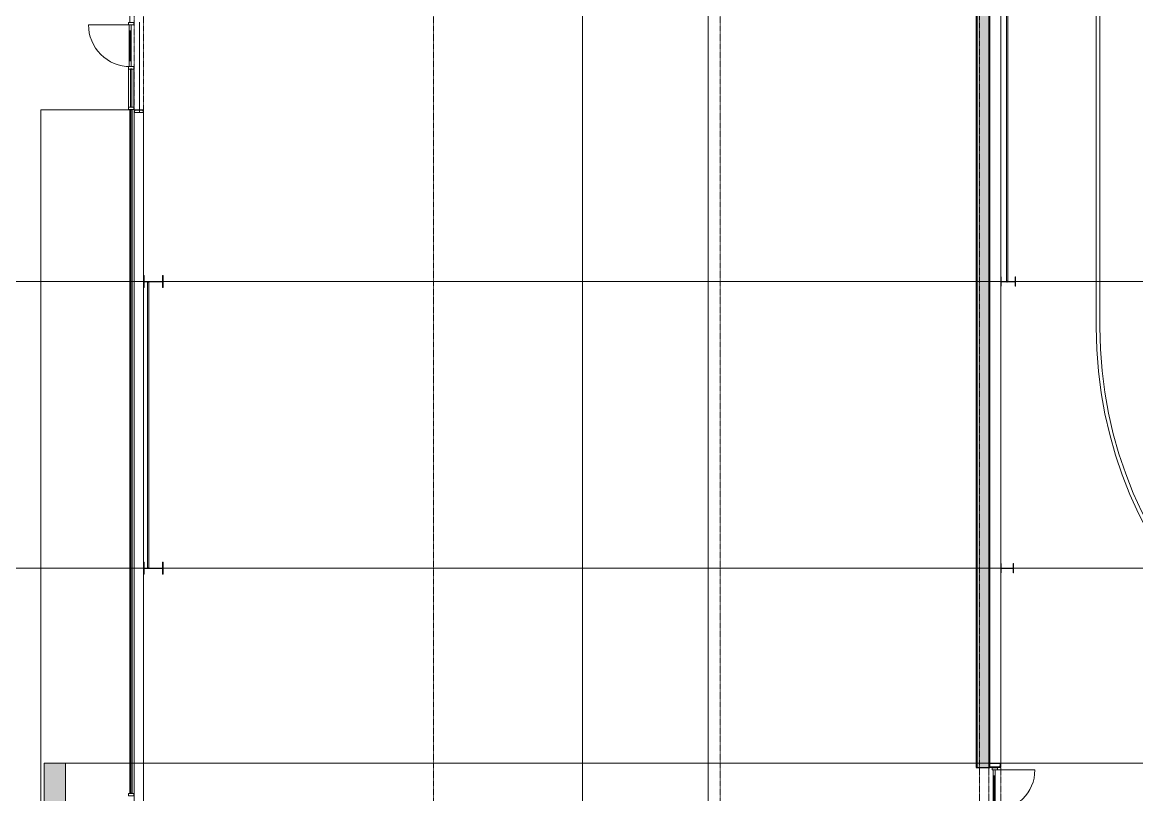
# Model space of a CAD drawing. Header units: inches. Extents: x 25557 to 33164, y -23509 to -20035.
# Drawn here: x 27900 to 28838, y -22299 to -21649 of the extents above; entities that cross this region are included whole.
import ezdxf

# ---------------------------------------------------------------- set-up
doc = ezdxf.new("R2010")
doc.units = ezdxf.units.IN
doc.header["$MEASUREMENT"] = 0
doc.linetypes.add('Grid Line 1_2_', pattern=[0.875, 0.5, -0.125, 0.125, -0.125])
for name, color, linetype, lineweight in [('A-DOOR', 31, 'Continuous', 9), ('A-FLOR', 192, 'Continuous', 9), ('A-FLOR-HRAL', 11, 'Continuous', 9), ('A-GLAZ-CURT', 52, 'Continuous', 9), ('A-GLAZ-CWMG', 51, 'Continuous', 9), ('A-WALL', 113, 'Continuous', 25), ('A-WALL-PATT', 111, 'Continuous', 25), ('Conc', 7, 'Continuous', 9), ('G-ANNO-SYMB', 111, 'Continuous', 9), ('L-SITE-WALL', 31, 'Continuous', 9), ('S-BEAM', 12, 'Continuous', 9), ('S-COLS', 52, 'Continuous', 9), ('S-GRID', 1, 'Continuous', 9)]:
    doc.layers.add(name, color=color, linetype=linetype, lineweight=lineweight)
pattern_1 = [(45, (5932.32, 0), (-19.00703, 19.00703), []), (45, (5932.32, 28.8), (-19.00703, 19.00703), [])]

# ---------------------------------------------------------------- blocks, each defined once
blk = doc.blocks.new('Struct_Xcel_Sports Complex_rvt-2-Overall Floor Plan')
at = {"layer": 'A-FLOR', "color": 7}
for p, q in [((22066.14, -21722.93), (22066.14, -21649.18)), ((22066.14, -21725.27), (22066.14, -21723.23))]:
    blk.add_line(p, q, dxfattribs=at)
at = {"layer": 'L-SITE-WALL', "color": 7}
for p, q in [((22058.14, -21649.43), (22058.14, -21182.12)), ((22066.14, -21649.18), (22066.14, -21722.93)), ((22058.14, -22298.37), (22058.14, -21722.68)), ((22066.14, -21723.23), (22066.14, -21725.27))]:
    blk.add_line(p, q, dxfattribs=at)
blk = doc.blocks.new('Girt_C - 8_D-1278968-Overall Floor Plan')
at = {"layer": 'S-BEAM'}
for p, q in [((22061.64, -21725.27), (22061.64, -22336.55)), ((22061.73, -21725.27), (22061.83, -21725.27)), ((22061.83, -21725.27), (22069.45, -21725.27)), ((22069.45, -21725.27), (22069.55, -21725.27)), ((22069.64, -21862.55), (22069.64, -21725.27)), ((22069.64, -22103.8), (22069.64, -21872.55)), ((22069.64, -22336.55), (22069.64, -22113.8))]:
    blk.add_line(p, q, dxfattribs=at)
blk = doc.blocks.new('Rectangular Mullion - Exterior 2_ x 4_5_-1142339-Overall Floor Plan')
at = {"layer": 'A-GLAZ-CWMG', "lineweight": 13}
for p, q in [((-2, 3), (0, 3)), ((-2, -1.5), (-2, 3)), ((0, 3), (0, -1.5)), ((0, -1.5), (-2, -1.5))]:
    blk.add_line(p, q, dxfattribs=at)
blk = doc.blocks.new('Top Rail Type - Top Rail_Internal_-939601-Overall Floor Plan')
at = {"layer": 'A-FLOR-HRAL'}
for p, q in [((22871.73, -21906.05), (22871.73, -21584.05)), ((22874.78, -21906.05), (22874.78, -21584.05))]:
    blk.add_line(p, q, dxfattribs=at)
for radius in [361.52, 358.48]:
    blk.add_arc((23233.26, -21906.05), radius, 180, 270, dxfattribs=at)
blk = doc.blocks.new('Girt_C - 10_D-1253530-Overall Floor Plan')
at = {"layer": 'S-BEAM'}
for p, q in [((22781.39, -21385.05), (22781.39, -21385.18)), ((22781.39, -21385.05), (22781.58, -21385.05)), ((22781.58, -21385.05), (22791.2, -21385.05)), ((22791.2, -21385.05), (22791.39, -21385.05)), ((22791.39, -21622.3), (22791.39, -21389.05)), ((22791.39, -21863.55), (22791.39, -21630.3)), ((22791.39, -22104.8), (22791.39, -21871.55)), ((22791.39, -22273.16), (22791.39, -22112.8)), ((22791.2, -22273.16), (22782.14, -22273.16)), ((22791.39, -22273.16), (22791.2, -22273.16))]:
    blk.add_line(p, q, dxfattribs=at)
blk = doc.blocks.new('Door_Single_Storefront - one-V72-Overall Floor Plan')
at = {"layer": 'A-DOOR'}
for p, q in [((-17.59375, 0.75), (-12.59375, 0.75)), ((-17.59375, -35.1875), (-17.59375, 0)), ((-12.59375, 0.75), (-12.59375, -1)), ((12.59375, 0.75), (-12.59375, 0.75)), ((-12.59375, -0.5), (-12.59375, 0.25)), ((-12.59375, 0.25), (12.59375, 0.25)), ((12.59375, -1), (12.59375, 0.75)), ((12.59375, 0.75), (17.59375, 0.75)), ((12.59375, 0.25), (12.59375, -0.5)), ((-12.59375, -1), (-17.59375, -1)), ((12.59375, -0.5), (-12.59375, -0.5)), ((-12.59375, -1), (12.59375, -1)), ((17.59375, -1), (12.59375, -1))]:
    blk.add_line(p, q, dxfattribs=at)
blk.add_arc((-17.59375, 0), 35.1875, 270, 0, dxfattribs=at)
blk = doc.blocks.new('System Panel - Exterior Glazing-1354328-Overall Floor Plan')
at = {"layer": 'A-GLAZ-CURT'}
for p, q in [((16.03125, 1.25), (-16.03125, 1.25)), ((-16.03125, 1.25), (-16.03125, 0.25)), ((-16.03125, 0.25), (-16.03125, 1.25)), ((16.03125, 1.25), (-16.03125, 1.25)), ((-16.03125, 0.25), (16.03125, 0.25)), ((-16.03125, 0.25), (16.03125, 0.25)), ((16.03125, 0.25), (16.03125, 1.25)), ((16.03125, 1.25), (16.03125, 0.25))]:
    blk.add_line(p, q, dxfattribs=at)
blk = doc.blocks.new('Rectangular Mullion - Exterior 2_ x 4_5_-1354325-Overall Floor Plan')
at = {"layer": 'A-GLAZ-CWMG'}
for p, q in [((22057.02, -21720.68), (22057.02, -21688.62)), ((22061.52, -21720.68), (22061.52, -21688.62))]:
    blk.add_line(p, q, dxfattribs=at)
blk = doc.blocks.new('Rectangular Mullion - Exterior 2_ x 4_5_-1212758-Overall Floor Plan')
at = {"layer": 'A-GLAZ-CWMG', "lineweight": 13}
for p, q in [((-2, 1.5), (0, 1.5)), ((-2, -3), (-2, 1.5)), ((0, 1.5), (0, -3)), ((0, -3), (-2, -3))]:
    blk.add_line(p, q, dxfattribs=at)
blk = doc.blocks.new('Rectangular Mullion - Exterior 2_ x 4_5_-1305178-Overall Floor Plan')
at = {"layer": 'A-GLAZ-CWMG', "lineweight": 13}
for p, q in [((0, 1.5), (-2, 1.5)), ((-2, 1.5), (-2, -3)), ((0, -3), (0, 1.5)), ((-2, -3), (0, -3))]:
    blk.add_line(p, q, dxfattribs=at)
blk = doc.blocks.new('Rectangular Mullion - Exterior 2_ x 4_5_-827470-Overall Floor Plan')
at = {"layer": 'A-GLAZ-CWMG', "lineweight": 13}
for p, q in [((-1, 1.5), (1, 1.5)), ((-1, -3), (-1, 1.5)), ((1, 1.5), (1, -3)), ((1, -3), (-1, -3))]:
    blk.add_line(p, q, dxfattribs=at)
blk = doc.blocks.new('Door_Single_Storefront - one-1305252-Overall Floor Plan')
at = {"layer": 'A-DOOR'}
for p, q in [((-17.21875, 34.4375), (-17.21875, 0)), ((-12.21875, 1), (-17.21875, 1)), ((-12.21875, -0.75), (-12.21875, 1)), ((-12.21875, 1), (12.21875, 1)), ((12.21875, 0.5), (-12.21875, 0.5)), ((-12.21875, 0.5), (-12.21875, -0.25)), ((17.21875, 1), (12.21875, 1)), ((12.21875, 1), (12.21875, -0.75)), ((12.21875, -0.25), (12.21875, 0.5)), ((-17.21875, -0.75), (-12.21875, -0.75)), ((-12.21875, -0.25), (12.21875, -0.25)), ((12.21875, -0.75), (-12.21875, -0.75)), ((12.21875, -0.75), (17.21875, -0.75))]:
    blk.add_line(p, q, dxfattribs=at)
blk.add_arc((-17.21875, 0), 34.4375, 360, 90, dxfattribs=at)
blk = doc.blocks.new('Rectangular Mullion - Interior 1_75_ x 4_5_-1220297-Overall Floor Plan')
at = {"layer": 'A-GLAZ-CWMG', "lineweight": 13}
for p, q in [((-1.75, 3), (0, 3)), ((-1.75, -1.5), (-1.75, 3)), ((0, 3), (0, -1.5)), ((0, -1.5), (-1.75, -1.5))]:
    blk.add_line(p, q, dxfattribs=at)
blk = doc.blocks.new('Round Bar - 1_-1251515-Overall Floor Plan')
at = {"layer": 'S-BEAM'}
for p, q in [((22796.27, -21748.18), (22796.27, -21867.56)), ((22797.27, -21867.56), (22797.27, -21748.18))]:
    blk.add_line(p, q, dxfattribs=at)
for start_param, end_param in [(0, 3.141593), (3.141593, 6.283185)]:
    blk.add_ellipse((22796.77, -21867.56), major_axis=(0.5, 0), ratio=0.829527, start_param=start_param, end_param=end_param, dxfattribs=at)
blk = doc.blocks.new('Round Bar - 1_-1251605-Overall Floor Plan')
at = {"layer": 'S-BEAM'}
for p, q in [((22796.27, -21626.3), (22796.27, -21749.02)), ((22797.27, -21749.02), (22797.27, -21626.3))]:
    blk.add_line(p, q, dxfattribs=at)
for start_param, end_param in [(0, 3.141593), (3.141593, 6.283185)]:
    blk.add_ellipse((22796.77, -21626.3), major_axis=(0.5, 0), ratio=0.836579, start_param=start_param, end_param=end_param, dxfattribs=at)
blk = doc.blocks.new('Round Bar - 1_-1267021-Overall Floor Plan')
at = {"layer": 'S-BEAM'}
for p, q in [((22073.14, -21867.69), (22073.14, -21988.86)), ((22074.14, -21988.86), (22074.14, -21867.69))]:
    blk.add_line(p, q, dxfattribs=at)
for centre, start_param, end_param in [((22073.64, -21867.69), 0, 3.141593), ((22073.64, -21867.69), 3.141593, 6.283185), ((22073.64, -22108.84), 3.926991, 5.497787)]:
    blk.add_ellipse(centre, major_axis=(0.5, 0), ratio=0.507473, start_param=start_param, end_param=end_param, dxfattribs=at)
blk = doc.blocks.new('Round Bar - 1_-1267063-Overall Floor Plan')
at = {"layer": 'S-BEAM'}
for p, q in [((22073.14, -21987.63), (22073.14, -22108.8)), ((22074.14, -22108.8), (22074.14, -21987.63))]:
    blk.add_line(p, q, dxfattribs=at)
for start_param, end_param in [(0, 3.141593), (3.141593, 6.283185)]:
    blk.add_ellipse((22073.64, -22108.8), major_axis=(0.5, 0), ratio=0.507473, start_param=start_param, end_param=end_param, dxfattribs=at)
blk = doc.blocks.new('Section - 3_32_ x 3_8_-18514-Overall Floor Plan')
at = {"layer": 'G-ANNO-SYMB'}
blk.add_hatch(color=256, dxfattribs=at).paths.add_polyline_path([(0, 0.375), (0, 0), (-0.09375, 0), (-0.09375, 0.375)], flags=0)
for p, q in [((0, 0.375), (-0.09375, 0.375)), ((-0.09375, 0.375), (-0.09375, 0)), ((0, 0), (0, 0.375)), ((-0.09375, 0), (0, 0))]:
    blk.add_line(p, q, dxfattribs=at)

msp = doc.modelspace()

# ---------------------------------------------------------------- hatches: boundary and pattern name
at = {"layer": 'A-WALL-PATT', "lineweight": 9}
h = msp.add_hatch(dxfattribs=at)
h.set_pattern_fill('FP_16', color=256, style=0, pattern_type=2)
h.set_pattern_definition([(161.57, (5933.279, 0.96), (-7.6802237, -0.0009796), [0, -54.643, 6.067, 0]), (18.43, (5931.359, 0.96), (-7.6802237, 0.0009796), [0, -54.643, 6.067, 0]), (108.43, (5933.279, 0.96), (3.8382953, -19.20136532), [18.211, -42.499]), (71.57, (5931.359, 0.96), (3.8382953, 19.20136532), [18.211, -42.499])])
h.paths.add_polyline_path([(28713.71, -22359.55), (28713.71, -22350.18), (28703.71, -22350.18), (28703.71, -22359.55)], flags=0)
h.paths.add_polyline_path([(28703.71, -22276.55), (28713.71, -22276.55), (28713.71, -21385.18), (28703.71, -21385.18), (28703.71, -22259.21)], flags=0)
h.paths.add_polyline_path([(28713.71, -21143.68), (28713.71, -21134.3), (28703.71, -21134.3), (28703.71, -21143.68)], flags=0)
at = {"layer": 'A-WALL-PATT', "lineweight": 9, "transparency": 33554649}
msp.add_hatch(color=256, dxfattribs=at).paths.add_polyline_path([(27990.78, -22298.3), (27992.36, -22298.3), (27992.36, -21722.99), (27990.78, -21722.99), (27990.78, -22259.21)], flags=0)
at = {"layer": 'S-COLS'}
h = msp.add_hatch(dxfattribs=at)
h.set_pattern_fill('FP_13', color=256, style=0, pattern_type=2)
h.set_pattern_definition(pattern_1)
h.paths.add_polyline_path([(27993.96, -21725.27), (27994.24, -21725.15), (27994.35, -21724.88), (27994.61, -21723.23), (28001.31, -21723.23), (28001.68, -21725.15), (28001.96, -21725.27), (28001.96, -21722.93), (27993.96, -21722.93)], flags=0)
h = msp.add_hatch(dxfattribs=at)
h.set_pattern_fill('FP_13', color=256, style=0, pattern_type=2)
h.set_pattern_definition(pattern_1)
h.paths.add_polyline_path([(28002.39, -21872.55), (28002.39, -21868.39), (28002.6, -21867.9), (28003.08, -21867.7), (28005.5, -21867.65), (28005.61, -21867.51), (28005.96, -21867.44), (28006.31, -21867.51), (28006.46, -21867.7), (28017.33, -21867.7), (28017.82, -21867.9), (28018.03, -21868.39), (28018.03, -21872.55), (28018.46, -21872.55), (28018.46, -21862.55), (28018.03, -21862.55), (28018.03, -21866.72), (28017.82, -21867.21), (28017.33, -21867.41), (28003.08, -21867.41), (28002.6, -21867.21), (28002.39, -21866.72), (28002.39, -21862.55), (28001.96, -21862.55), (28001.96, -21872.55)], flags=0)
h = msp.add_hatch(dxfattribs=at)
h.set_pattern_fill('FP_13', color=256, style=0, pattern_type=2)
h.set_pattern_definition(pattern_1)
h.paths.add_polyline_path([(28724.14, -21871.55), (28724.14, -21868.39), (28724.35, -21867.9), (28724.83, -21867.7), (28728.65, -21867.7), (28728.58, -21867.41), (28724.83, -21867.41), (28724.35, -21867.21), (28724.14, -21866.72), (28724.14, -21863.55), (28723.71, -21863.55), (28723.71, -21871.55)], flags=0)
h.paths.add_polyline_path([(28735.78, -21871.55), (28736.21, -21871.55), (28736.21, -21863.55), (28735.78, -21863.55), (28735.78, -21866.72), (28735.57, -21867.21), (28735.08, -21867.41), (28729.58, -21867.49), (28729.58, -21867.7), (28735.08, -21867.7), (28735.57, -21867.9), (28735.78, -21868.39)], flags=0)
h = msp.add_hatch(dxfattribs=at)
h.set_pattern_fill('FP_13', color=256, style=0, pattern_type=2)
h.set_pattern_definition(pattern_1)
h.paths.add_polyline_path([(28018.03, -22113.8), (28018.46, -22113.8), (28018.46, -22103.8), (28018.03, -22103.8), (28018.03, -22107.97), (28017.82, -22108.46), (28017.33, -22108.66), (28006.46, -22108.66), (28006.39, -22108.88), (28006.43, -22108.95), (28017.33, -22108.95), (28017.82, -22109.15), (28018.03, -22109.64)], flags=0)
h.paths.add_polyline_path([(28001.96, -22113.8), (28002.39, -22113.8), (28002.39, -22109.64), (28002.6, -22109.15), (28003.08, -22108.95), (28005.53, -22108.89), (28005.46, -22108.66), (28003.08, -22108.66), (28002.6, -22108.46), (28002.39, -22107.97), (28002.39, -22103.8), (28001.96, -22103.8), (28001.96, -22104.28)], flags=0)
h = msp.add_hatch(dxfattribs=at)
h.set_pattern_fill('FP_13', color=256, style=0, pattern_type=2)
h.set_pattern_definition(pattern_1)
h.paths.add_polyline_path([(28734.03, -22112.8), (28734.46, -22112.8), (28734.46, -22104.8), (28734.03, -22104.8), (28734.03, -22107.97), (28733.82, -22108.46), (28733.33, -22108.66), (28724.83, -22108.66), (28724.35, -22108.46), (28724.14, -22107.97), (28724.14, -22104.8), (28723.71, -22104.8), (28723.71, -22112.8), (28724.14, -22112.8), (28724.14, -22109.64), (28724.35, -22109.15), (28724.83, -22108.95), (28733.33, -22108.95), (28733.82, -22109.15), (28734.03, -22109.64)], flags=0)
h = msp.add_hatch(dxfattribs=at)
h.set_pattern_fill('FP_13', color=256, style=0, pattern_type=2)
h.set_pattern_definition(pattern_1)
h.paths.add_polyline_path([(28723.71, -22276.55), (28723.71, -22273.66), (28723.4, -22273.79), (28723.27, -22274.1), (28722.97, -22276.03), (28714.45, -22276.03), (28714.02, -22273.79), (28713.71, -22273.66), (28713.71, -22276.55)], flags=0)

# ---------------------------------------------------------------- linework, layer by layer
at = {"layer": 'A-WALL', "lineweight": 9}
for p, q in [((28703.71, -21385.18), (28703.71, -22276.55)), ((28713.71, -21385.18), (28713.71, -22276.55))]:
    msp.add_line(p, q, dxfattribs=at)
at = {"layer": 'A-WALL'}
for p, q in [((27990.78, -21722.99), (27990.78, -22298.3)), ((27992.36, -21722.99), (27990.78, -21722.99)), ((27992.36, -22298.3), (27992.36, -21722.99)), ((27990.78, -22298.3), (27992.36, -22298.3))]:
    msp.add_line(p, q, dxfattribs=at)
at = {"layer": 'Conc'}
for q in [(27990.46, -21722.93), (27915.55, -22542.93)]:
    msp.add_line((27915.55, -21722.93), q, dxfattribs=at)
at = {"layer": 'G-ANNO-SYMB'}
for p, q in [((28477.26, -20694.34), (28477.26, -22908.84)), ((28371.49, -20818.08), (28371.49, -22908.84)), ((32246.95, -22272.83), (27936.21, -22272.83))]:
    msp.add_line(p, q, dxfattribs=at)
at = {"layer": 'L-SITE-WALL', "lineweight": 25}
for p, q in [((28702.96, -21385.18), (28702.96, -22276.55)), ((28714.46, -22276.55), (28714.46, -21385.18)), ((28702.96, -22276.55), (28714.46, -22276.55))]:
    msp.add_line(p, q, dxfattribs=at)
at = {"layer": 'S-COLS', "lineweight": 15}
for p, q in [((28001.96, -21722.93), (27993.96, -21722.93)), ((27993.96, -21722.93), (27993.96, -21725.27)), ((27994.35, -21724.88), (27994.61, -21723.23)), ((27994.61, -21723.23), (28001.31, -21723.23)), ((28001.31, -21723.23), (28001.57, -21724.88)), ((28001.96, -21725.27), (28001.96, -21722.93)), ((28002.39, -21862.55), (28001.96, -21862.55)), ((28001.96, -21862.55), (28001.96, -21872.55)), ((28002.39, -21866.72), (28002.39, -21862.55)), ((28002.39, -21872.55), (28002.39, -21868.39)), ((28017.33, -21867.41), (28003.08, -21867.41)), ((28003.08, -21867.7), (28005.46, -21867.7)), ((28006.46, -21867.7), (28017.33, -21867.7)), ((28018.46, -21862.55), (28018.03, -21862.55)), ((28018.03, -21862.55), (28018.03, -21866.72)), ((28018.03, -21868.39), (28018.03, -21872.55)), ((28018.46, -21872.55), (28018.46, -21862.55)), ((28724.14, -21863.55), (28723.71, -21863.55)), ((28723.71, -21863.55), (28723.71, -21871.55)), ((28724.14, -21866.72), (28724.14, -21863.55)), ((28724.14, -21871.55), (28724.14, -21868.39)), ((28728.58, -21867.41), (28724.83, -21867.41)), ((28724.83, -21867.7), (28728.65, -21867.7)), ((28729.52, -21867.7), (28735.08, -21867.7)), ((28735.08, -21867.41), (28729.58, -21867.41)), ((28736.21, -21863.55), (28735.78, -21863.55)), ((28735.78, -21863.55), (28735.78, -21866.72)), ((28735.78, -21868.39), (28735.78, -21871.55)), ((28736.21, -21871.55), (28736.21, -21863.55)), ((28001.96, -21872.55), (28002.39, -21872.55)), ((28018.03, -21872.55), (28018.46, -21872.55)), ((28723.71, -21871.55), (28724.14, -21871.55)), ((28735.78, -21871.55), (28736.21, -21871.55)), ((28002.39, -22103.8), (28001.96, -22103.8)), ((28001.96, -22103.8), (28001.96, -22113.8)), ((28002.39, -22107.97), (28002.39, -22103.8)), ((28018.46, -22103.8), (28018.03, -22103.8)), ((28018.03, -22103.8), (28018.03, -22107.97)), ((28018.46, -22113.8), (28018.46, -22103.8)), ((28724.14, -22104.8), (28723.71, -22104.8)), ((28723.71, -22104.8), (28723.71, -22112.8)), ((28724.14, -22107.97), (28724.14, -22104.8)), ((28734.46, -22104.8), (28734.03, -22104.8)), ((28734.03, -22104.8), (28734.03, -22107.97)), ((28734.46, -22112.8), (28734.46, -22104.8)), ((28001.96, -22113.8), (28002.39, -22113.8)), ((28002.39, -22113.8), (28002.39, -22109.64)), ((28005.46, -22108.66), (28003.08, -22108.66)), ((28003.08, -22108.95), (28005.58, -22108.95)), ((28006.34, -22108.95), (28017.33, -22108.95)), ((28017.33, -22108.66), (28006.46, -22108.66)), ((28018.03, -22109.64), (28018.03, -22113.8)), ((28018.03, -22113.8), (28018.46, -22113.8)), ((28723.71, -22112.8), (28724.14, -22112.8)), ((28724.14, -22112.8), (28724.14, -22109.64)), ((28733.33, -22108.66), (28724.83, -22108.66)), ((28724.83, -22108.95), (28733.33, -22108.95)), ((28734.03, -22109.64), (28734.03, -22112.8)), ((28734.03, -22112.8), (28734.46, -22112.8)), ((28713.71, -22273.66), (28713.71, -22276.55)), ((28723.71, -22276.55), (28723.71, -22273.66)), ((28713.71, -22276.55), (28723.71, -22276.55)), ((28714.45, -22276.03), (28714.14, -22274.1)), ((28722.97, -22276.03), (28714.45, -22276.03)), ((28723.27, -22274.1), (28722.97, -22276.03))]:
    msp.add_line(p, q, dxfattribs=at)
for centre, radius, start, end in [((27993.96, -21724.88), 0.39, 270, 0), ((28001.96, -21724.88), 0.39, 180, 270), ((28003.08, -21866.72), 0.691, 180, 270), ((28003.08, -21868.39), 0.691, 90, 180), ((28017.33, -21866.72), 0.691, 270, 0), ((28017.33, -21868.39), 0.691, 0, 90), ((28724.83, -21866.72), 0.691, 180, 270), ((28724.83, -21868.39), 0.691, 90, 180), ((28735.08, -21866.72), 0.691, 270, 0), ((28735.08, -21868.39), 0.691, 0, 90), ((28003.08, -22107.97), 0.691, 180, 270), ((28003.08, -22109.64), 0.691, 90, 180), ((28017.33, -22107.97), 0.691, 270, 0), ((28017.33, -22109.64), 0.691, 0, 90), ((28724.83, -22107.97), 0.691, 180, 270), ((28724.83, -22109.64), 0.691, 90, 180), ((28733.33, -22107.97), 0.691, 270, 0), ((28733.33, -22109.64), 0.691, 0, 90), ((28713.71, -22274.1), 0.436, 360, 90), ((28723.71, -22274.1), 0.436, 90, 180)]:
    msp.add_arc(centre, radius, start, end, dxfattribs=at)
at = {"layer": 'S-GRID', "linetype": 'Grid Line 1_2_'}
for p, q in [((28001.96, -23155.1), (28001.96, -20130.85)), ((28246.21, -23155.1), (28246.21, -20130.85)), ((28487.46, -23155.1), (28487.46, -20130.85)), ((28713.71, -22389.58), (28713.71, -20130.85)), ((27993.96, -22996.34), (27993.96, -20226.85)), ((28705.71, -22389.58), (28705.71, -20550.05)), ((28713.71, -22389.58), (28713.71, -20646.05)), ((28723.71, -22389.58), (28723.71, -20646.05)), ((32359.66, -21867.55), (27403.68, -21867.55)), ((33029.79, -21867.55), (27860.33, -21867.55)), ((32359.66, -22108.8), (27403.68, -22108.8)), ((33029.79, -22108.8), (27860.33, -22108.8))]:
    msp.add_line(p, q, dxfattribs=at)

# ---------------------------------------------------------------- block references
at = {"lineweight": 5}
msp.add_blockref('Struct_Xcel_Sports Complex_rvt-2-Overall Floor Plan', (5932.32, 0), dxfattribs=at)
at = {"layer": 'A-DOOR', "rotation": 270}
for name, p in [('Door_Single_Storefront - one-V72-Overall Floor Plan', (27990.83, -21669.02)), ('Door_Single_Storefront - one-1305252-Overall Floor Plan', (28717.96, -22295.77))]:
    msp.add_blockref(name, p, dxfattribs=at)
at = {"layer": 'A-FLOR-HRAL'}
msp.add_blockref('Top Rail Type - Top Rail_Internal_-939601-Overall Floor Plan', (5932.32, 0), dxfattribs=at)
at = {"layer": 'A-GLAZ-CURT', "rotation": 270}
msp.add_blockref('System Panel - Exterior Glazing-1354328-Overall Floor Plan', (27990.83, -21704.65), dxfattribs=at)
at = {"layer": 'A-GLAZ-CWMG', "rotation": 90}
msp.add_blockref('Rectangular Mullion - Exterior 2_ x 4_5_-1305178-Overall Floor Plan', (27990.83, -21649.43), dxfattribs=at)
at = {"layer": 'A-GLAZ-CWMG', "extrusion": (0, 0, -1)}
for name, p, rotation in [('Rectangular Mullion - Exterior 2_ x 4_5_-827470-Overall Floor Plan', (-27990.83, -21687.62), 270), ('Rectangular Mullion - Exterior 2_ x 4_5_-1212758-Overall Floor Plan', (-27990.83, -21722.68), 270), ('Rectangular Mullion - Interior 1_75_ x 4_5_-1220297-Overall Floor Plan', (-28717.96, -22276.8), 90), ('Rectangular Mullion - Exterior 2_ x 4_5_-1142339-Overall Floor Plan', (-27990.83, -22298.37), 90.00000000003713)]:
    msp.add_blockref(name, p, dxfattribs=dict(at, rotation=rotation))
at = {"layer": 'A-GLAZ-CWMG'}
msp.add_blockref('Rectangular Mullion - Exterior 2_ x 4_5_-1354325-Overall Floor Plan', (5932.32, 0), dxfattribs=at)
at = {"layer": 'G-ANNO-SYMB', "extrusion": (0, 0, -1), "xscale": 191.9999999999999, "yscale": 191.9999999999999, "zscale": 191.9999999999999, "rotation": 180}
msp.add_blockref('Section - 3_32_ x 3_8_-18514-Overall Floor Plan', (-27936.21, -22272.83), dxfattribs=at)
at = {"layer": 'S-BEAM'}
for name in ['Girt_C - 10_D-1253530-Overall Floor Plan', 'Round Bar - 1_-1251605-Overall Floor Plan', 'Girt_C - 8_D-1278968-Overall Floor Plan', 'Round Bar - 1_-1251515-Overall Floor Plan', 'Round Bar - 1_-1267021-Overall Floor Plan', 'Round Bar - 1_-1267063-Overall Floor Plan']:
    msp.add_blockref(name, (5932.32, 0), dxfattribs=at)

doc.saveas('drawing.dxf')
